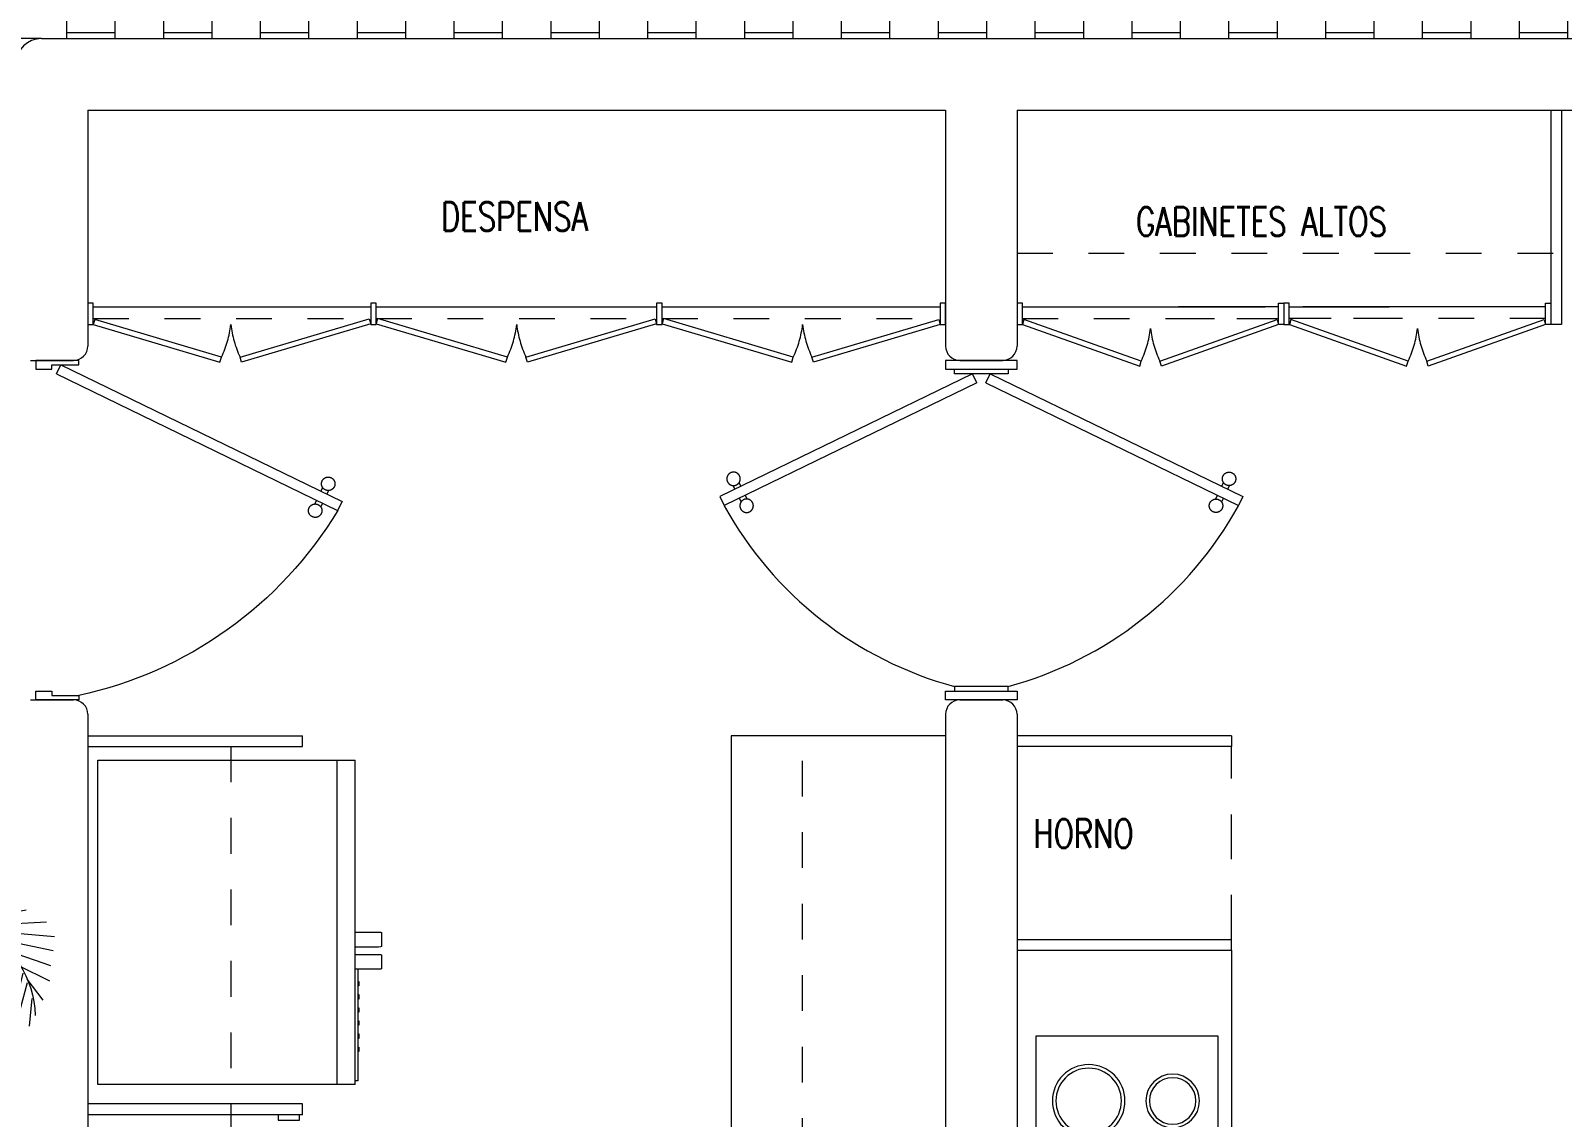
# Model space of a CAD drawing. Header units: metres. Extents: x 8 to 2416, y -346 to 476.
# Drawn here: x 43.992 to 48.277, y 35.936 to 38.976 of the extents above; entities that cross this region are included whole.
import ezdxf

# ---------------------------------------------------------------- set-up
doc = ezdxf.new("R2010")
doc.units = ezdxf.units.M
for name, pattern in [('0', [0]), ('DASHED', [0.75, 0.5, -0.25]), ('DASHED2', [0.375, 0.25, -0.125]), ('HIDDEN2', [0.1875, 0.125, -0.0625])]:
    doc.linetypes.add(name, pattern=pattern)
doc.layers.get('0').update_dxf_attribs({"color": 250, "linetype": '0', "lineweight": 20})
for name, color, linetype, lineweight in [('01_Mobiliario', 19, 'Continuous', 0), ('01a_Mobiliario', 250, 'Continuous', 0), ('A-DOOR', 35, 'Continuous', 5), ('A-EQPM-OVHD', 253, 'DASHED2', 5), ('A-WALL', 250, 'Continuous', 20), ('ARBOLES', 86, 'Continuous', 0), ('baños', 140, 'Continuous', 0), ('MOB FIJOS', 251, 'Continuous', 0), ('MOBILIARIOS', 252, 'Continuous', 0), ('piso', 253, 'Continuous', 0), ('PROYECCION', 9, 'DASHED', 0), ('textos', 7, 'Continuous', 0)]:
    doc.layers.add(name, color=color, linetype=linetype, lineweight=lineweight)
doc.layers.add('hatch piso', color=253, linetype='Continuous', lineweight=0, transparency=0.7)
doc.layers.add('www.dwgautocad.com', color=7, linetype='Continuous')
doc.styles.add('Arch-Dim', font='romans.shx', dxfattribs={"width": 0.75})

# ---------------------------------------------------------------- blocks, each defined once
blk = doc.blocks.new('arbol4')
at = {"layer": 'ARBOLES', "color": 252, "true_color": 0x8da178}
for p, q in [((1294.0803, 72.3164), (1294.0265, 72.3465)), ((1294.0817, 72.3133), (1294.059, 72.3631)), ((1294.1057, 72.2892), (1294.0831, 72.3873)), ((1294.1298, 72.253), (1294.11, 72.3782)), ((1294.151, 72.2182), (1294.1369, 72.3752)), ((1294.4554, 72.2949), (1294.4229, 72.3504)), ((1294.0916, 72.2982), (1293.9954, 72.3254)), ((1294.1666, 72.1926), (1294.1666, 72.3435)), ((1294.1779, 72.1609), (1294.1935, 72.3314)), ((1294.4481, 72.269), (1294.389, 72.3136)), ((1294.4499, 72.2407), (1294.4774, 72.3207)), ((1294.1213, 72.265), (1293.9982, 72.2922)), ((1294.1864, 72.1428), (1294.2133, 72.2937)), ((1294.1977, 72.1186), (1294.2288, 72.2892)), ((1294.4526, 72.254), (1294.3716, 72.2805)), ((1294.4446, 72.2018), (1294.4886, 72.2856)), ((1293.8751, 72.1533), (1293.851, 72.2348)), ((1293.9034, 72.1428), (1293.8694, 72.2318)), ((1293.9373, 72.1246), (1293.8807, 72.2333)), ((1293.9671, 72.1065), (1293.9034, 72.2318)), ((1294.018, 72.0673), (1293.9345, 72.2182)), ((1294.1439, 72.2288), (1294.0208, 72.2575)), ((1294.1609, 72.1971), (1294.0378, 72.2258)), ((1294.2034, 72.0945), (1294.2444, 72.2469)), ((1294.2104, 72.0658), (1294.267, 72.2243)), ((1294.4498, 72.233), (1294.3626, 72.2187)), ((1294.4511, 72.2457), (1294.3698, 72.2491)), ((1294.4389, 72.1719), (1294.4946, 72.2391)), ((1293.8454, 72.1684), (1293.8284, 72.2137)), ((1294.0421, 72.0597), (1293.9812, 72.185)), ((1294.1765, 72.1639), (1294.0604, 72.188)), ((1294.442, 72.1763), (1294.3548, 72.1941)), ((1294.4502, 72.2041), (1294.3575, 72.2074)), ((1294.4248, 72.1187), (1294.5035, 72.1815)), ((1294.4309, 72.1396), (1294.5022, 72.2085)), ((1293.9062, 72.1397), (1293.7788, 72.1096)), ((1293.8553, 72.1609), (1293.7944, 72.1624)), ((1294.0774, 72.0326), (1294.018, 72.1533)), ((1294.1892, 72.1307), (1294.0746, 72.1548)), ((1294.2203, 72.028), (1294.2826, 72.1594)), ((1294.4098, 72.0836), (1294.3234, 72.1353)), ((1294.4132, 72.1033), (1294.3245, 72.1526)), ((1294.4271, 72.1289), (1294.3388, 72.1615)), ((1294.4364, 72.1541), (1294.3517, 72.1699)), ((1294.3822, 72.0356), (1294.5063, 72.1307)), ((1294.4025, 72.0775), (1294.5002, 72.1496)), ((1294.6251, 72.0114), (1294.5939, 72.1397)), ((1294.6378, 72.0386), (1294.6052, 72.1594)), ((1294.6505, 72.0824), (1294.6435, 72.1594)), ((1293.9288, 72.1262), (1293.8114, 72.0628)), ((1293.9586, 72.1111), (1293.8567, 72.0416)), ((1293.9869, 72.096), (1293.9161, 72.0114)), ((1294.1213, 71.9903), (1294.0562, 72.1292)), ((1294.202, 72.096), (1294.0788, 72.1231)), ((1294.1538, 71.9586), (1294.0887, 72.1065)), ((1294.2218, 71.9812), (1294.2968, 72.1231)), ((1294.3527, 71.996), (1294.2816, 72.106)), ((1294.3735, 72.0289), (1294.2987, 72.116)), ((1294.3875, 72.0545), (1294.3099, 72.1283)), ((1294.3606, 72.0007), (1294.4774, 72.0898)), ((1294.6052, 71.9737), (1294.584, 72.1141)), ((1294.0137, 72.0779), (1293.9543, 71.9873)), ((1294.059, 72.0462), (1293.9642, 71.9631)), ((1294.2048, 72.0748), (1294.1001, 72.0794)), ((1294.2161, 72.0341), (1294.1071, 72.0567)), ((1294.185, 71.9254), (1294.1284, 72.0839)), ((1294.1991, 71.9073), (1294.1737, 72.0522)), ((1294.2189, 71.948), (1294.2953, 72.0869)), ((1294.2189, 71.9194), (1294.3067, 72.0643)), ((1294.2905, 71.9368), (1294.2409, 72.0618)), ((1294.3125, 71.9627), (1294.2568, 72.0867)), ((1294.5628, 71.9269), (1294.5628, 72.0643)), ((1294.5869, 71.9526), (1294.5784, 72.0748)), ((1294.6364, 72.028), (1294.6817, 72.0869)), ((1294.2203, 71.9722), (1294.127, 72.022)), ((1294.2175, 71.9163), (1294.1383, 72.0099)), ((1294.2274, 71.8957), (1294.1998, 72.019)), ((1294.2161, 71.8907), (1294.3067, 72.0129)), ((1294.2175, 71.9103), (1294.3038, 72.019)), ((1294.266, 71.913), (1294.2243, 72.0428)), ((1294.3202, 71.9597), (1294.443, 72.0345)), ((1294.5359, 71.8952), (1294.5104, 72.025)), ((1294.5444, 71.9133), (1294.5373, 72.0326)), ((1294.6137, 71.9903), (1294.7001, 72.0326)), ((1293.9784, 71.8514), (1293.9402, 71.9722)), ((1294.0958, 71.9979), (1293.9642, 71.9435)), ((1293.9939, 71.856), (1293.9699, 71.9843)), ((1294.1397, 71.9722), (1293.9854, 71.9254)), ((1294.0137, 71.8605), (1293.9996, 71.9948)), ((1294.0505, 71.8545), (1294.018, 71.9812)), ((1294.1029, 71.868), (1294.0364, 71.9692)), ((1294.2797, 71.9233), (1294.4037, 71.9909)), ((1294.4411, 71.8514), (1294.4553, 71.9692)), ((1294.4609, 71.8605), (1294.4652, 71.9737)), ((1294.4963, 71.8801), (1294.4722, 71.9722)), ((1294.5147, 71.8846), (1294.4864, 71.9752)), ((1294.5203, 71.8967), (1294.4949, 71.9979)), ((1294.5869, 71.9496), (1294.7029, 71.9903)), ((1293.909, 71.8545), (1293.7859, 71.9194)), ((1293.926, 71.862), (1293.8255, 71.939)), ((1293.9345, 71.856), (1293.8765, 71.939)), ((1293.9515, 71.8545), (1293.9048, 71.9556)), ((1294.1793, 71.9284), (1293.9939, 71.9163)), ((1294.1538, 71.8741), (1294.0619, 71.9586)), ((1294.1878, 71.8846), (1294.0972, 71.9526)), ((1294.2133, 71.8862), (1294.1284, 71.9511)), ((1294.2276, 71.8912), (1294.3757, 71.932)), ((1294.2402, 71.8786), (1294.3661, 71.9314)), ((1294.255, 71.904), (1294.3687, 71.949)), ((1294.2699, 71.865), (1294.3675, 71.9375)), ((1294.2996, 71.8605), (1294.3902, 71.9375)), ((1294.3406, 71.8514), (1294.4001, 71.9511)), ((1294.3689, 71.8514), (1294.4142, 71.9435)), ((1294.3916, 71.8439), (1294.4312, 71.9586)), ((1294.4142, 71.8529), (1294.4383, 71.9435)), ((1294.5586, 71.9163), (1294.71, 71.948)), ((1293.8071, 71.8605), (1293.7208, 71.8967)), ((1293.8496, 71.8575), (1293.7562, 71.9073)), ((1294.2005, 71.9028), (1294.0477, 71.8967)), ((1294.1538, 71.8786), (1294.0831, 71.7518)), ((1294.1765, 71.8816), (1294.1241, 71.776)), ((1294.192, 71.8816), (1294.1538, 71.7895)), ((1294.2062, 71.8831), (1294.1751, 71.7941)), ((1294.2133, 71.8801), (1294.2062, 71.6733)), ((1294.2246, 71.8771), (1294.3661, 71.8363)), ((1294.2331, 71.8741), (1294.3137, 71.7639)), ((1294.4963, 71.8786), (1294.6916, 71.868)), ((1294.5203, 71.8922), (1294.7142, 71.9088)), ((1293.7902, 71.8635), (1293.7237, 71.8348)), ((1293.851, 71.859), (1293.7562, 71.8107)), ((1293.8963, 71.856), (1293.7888, 71.7895)), ((1293.9189, 71.8499), (1293.8043, 71.7714)), ((1293.9515, 71.8575), (1293.8284, 71.7563)), ((1293.984, 71.856), (1293.8609, 71.7397)), ((1294.0137, 71.8545), (1293.8991, 71.7367)), ((1294.0477, 71.8545), (1293.943, 71.7397)), ((1294.0788, 71.8605), (1293.9685, 71.7231)), ((1294.0987, 71.859), (1294.0053, 71.7292)), ((1294.1255, 71.8711), (1294.0435, 71.7322)), ((1294.2107, 71.8656), (1294.0938, 71.8105)), ((1294.2101, 71.8611), (1294.2966, 71.7117)), ((1294.2274, 71.8695), (1294.3477, 71.8424)), ((1294.2331, 71.8499), (1294.2359, 71.6386)), ((1294.2387, 71.8439), (1294.3675, 71.8454)), ((1294.2727, 71.862), (1294.3392, 71.7835)), ((1294.2996, 71.856), (1294.3774, 71.7865)), ((1294.3321, 71.8545), (1294.4255, 71.7805)), ((1294.3803, 71.8454), (1294.4821, 71.7729)), ((1294.4114, 71.8529), (1294.526, 71.7895)), ((1294.4425, 71.8545), (1294.5755, 71.8167)), ((1294.4666, 71.865), (1294.635, 71.8348)), ((1294.1856, 71.8034), (1294.0647, 71.7944)), ((1294.1762, 71.7741), (1294.0727, 71.7903)), ((1294.2039, 71.8239), (1294.0782, 71.811)), ((1294.1978, 71.8094), (1294.2781, 71.7003)), ((1294.2642, 71.7956), (1294.2444, 71.5963)), ((1294.2458, 71.8288), (1294.393, 71.8228)), ((1294.2557, 71.8182), (1294.4071, 71.7971)), ((1294.277, 71.7911), (1294.41, 71.7865)), ((1294.1414, 71.7025), (1294.0551, 71.753)), ((1294.1497, 71.7227), (1294.064, 71.7671)), ((1294.1644, 71.7483), (1294.07, 71.78)), ((1294.1703, 71.7505), (1294.208, 71.5753)), ((1294.1814, 71.7811), (1294.2506, 71.6414)), ((1294.2826, 71.776), (1294.2685, 71.551)), ((1294.2939, 71.7699), (1294.4298, 71.7745)), ((1294.3137, 71.7367), (1294.4354, 71.7639)), ((1294.3251, 71.7171), (1294.4439, 71.7473)), ((1294.1091, 71.6503), (1294.0359, 71.7144)), ((1294.1285, 71.6798), (1294.0458, 71.7359)), ((1294.3081, 71.7352), (1294.2968, 71.5163)), ((1294.3307, 71.7035), (1294.3307, 71.5118)), ((1294.3364, 71.7111), (1294.4538, 71.7246)), ((1294.3449, 71.6975), (1294.4637, 71.708)), ((1294.0751, 71.6074), (1294.0068, 71.6755)), ((1294.089, 71.627), (1294.0263, 71.6943)), ((1294.1203, 71.6595), (1294.1249, 71.5053)), ((1294.1438, 71.6991), (1294.1607, 71.5403)), ((1294.3505, 71.6884), (1294.3675, 71.4967)), ((1294.3548, 71.6854), (1294.485, 71.6733)), ((1294.5005, 71.6597), (1294.3703, 71.6688)), ((1294.376, 71.6643), (1294.5274, 71.6341)), ((1294.0638, 71.5967), (1293.9693, 71.6163)), ((1294.0665, 71.607), (1293.9911, 71.6531)), ((1294.0946, 71.6263), (1294.0896, 71.4747)), ((1294.3831, 71.6477), (1294.4213, 71.4695)), ((1294.3916, 71.6431), (1294.543, 71.6175)), ((1294.4128, 71.6265), (1294.5543, 71.6009)), ((1294.0536, 71.5843), (1293.929, 71.591)), ((1294.066, 71.5919), (1294.044, 71.441)), ((1294.4199, 71.6114), (1294.4751, 71.462)), ((1294.434, 71.6054), (1294.5798, 71.5827)), ((1294.4567, 71.5843), (1294.5897, 71.5631)), ((1294.4637, 71.5767), (1294.5246, 71.4892)), ((1294.0168, 71.5525), (1293.8827, 71.53)), ((1294.0391, 71.5709), (1293.9107, 71.5599)), ((1293.998, 71.5396), (1293.9678, 71.4476)), ((1294.0359, 71.5683), (1294.0074, 71.4335)), ((1294.4963, 71.5601), (1294.5911, 71.5435)), ((1294.5119, 71.5495), (1294.5486, 71.4967)), ((1294.5288, 71.5375), (1294.5769, 71.5284))]:
    blk.add_line(p, q, dxfattribs=at)
blk.add_circle((1294.2168, 71.886), 0.0272, dxfattribs=at)
for centre, radius, start, end in [((1293.7028, 71.9589), 0.5191, 351.935, 49.7903), ((1294.0057, 72.282), 0.4487, 298.0575, 7.0723), ((1293.5024, 71.3319), 0.9041, 37.8019, 70.1579), ((1294.3655, 72.1407), 0.2949, 239.7144, 357.8335), ((1293.9421, 73.0073), 1.1544, 258.4255, 283.7644), ((1293.602, 72.0232), 0.6299, 299.7081, 347.4206), ((1295.0272, 72.287), 0.9041, 206.3271, 238.6831)]:
    blk.add_arc(centre, radius, start, end, dxfattribs=at)
blk = doc.blocks.new('puerta 1.00')
at = {"layer": 'A-DOOR'}
for p, q in [((-0.15, -0.0125), (-0.9369, -0.3949)), ((-0.1376, -0.038), (-0.9245, -0.4204)), ((-0.1376, -0.038), (-0.15, -0.0125)), ((-0.8946, -0.3743), (-0.8996, -0.3641)), ((-0.8777, -0.3661), (-0.8826, -0.3559)), ((-0.9369, -0.3949), (-0.9245, -0.4204)), ((-0.8822, -0.3998), (-0.8772, -0.4101)), ((-0.8653, -0.3916), (-0.8603, -0.4018))]:
    blk.add_line(p, q, dxfattribs=at)
for points in [[(-0.08, 0), (-0.08, -0.025), (-0.125, -0.025), (-0.125, -0.0125), (-0.2, -0.0125), (-0.2, 0), (-0.08, 0)], [(-0.08, -0.95), (-0.08, -0.925), (-0.125, -0.925), (-0.125, -0.9375), (-0.2, -0.9375), (-0.2, -0.95), (-0.08, -0.95)]]:
    blk.add_lwpolyline(points, dxfattribs=at)
blk.add_arc((0.0366, 0.1602), 1.1229, 211.1336, 257.8343, dxfattribs=at)
for points in [[(-0.8982, -0.3642), (-0.9033, -0.3642), (-0.912, -0.3591), (-0.917, -0.3504), (-0.917, -0.3403), (-0.912, -0.3316), (-0.9033, -0.3265), (-0.8932, -0.3265), (-0.8844, -0.3316), (-0.8794, -0.3403), (-0.8794, -0.3504), (-0.8844, -0.3591), (-0.8932, -0.3642), (-0.8982, -0.3642)], [(-0.8617, -0.4394), (-0.8667, -0.4394), (-0.8754, -0.4344), (-0.8805, -0.4256), (-0.8805, -0.4156), (-0.8754, -0.4068), (-0.8667, -0.4018), (-0.8566, -0.4018), (-0.8479, -0.4068), (-0.8428, -0.4156), (-0.8428, -0.4257), (-0.8479, -0.4344), (-0.8566, -0.4394), (-0.8617, -0.4394)]]:
    blk.add_open_spline(points, degree=2, dxfattribs=at)
blk = doc.blocks.new('A$C0952172f')
at = {"layer": 'A-DOOR'}
for p, q in [((0.569, 1.4639), (0.5435, 1.4515)), ((0.9125, 0.7569), (0.569, 1.4639)), ((0.887, 0.7445), (0.5435, 1.4515)), ((0.5895, 1.4216), (0.5997, 1.4265)), ((0.564, 1.4092), (0.5538, 1.4042)), ((0.5723, 1.3923), (0.562, 1.3873)), ((0.5977, 1.4046), (0.608, 1.4096)), ((0.887, 0.7445), (0.9125, 0.7569)), ((0.887, 0.7193), (0.5435, 0.0124)), ((0.9125, 0.707), (0.569, 0)), ((0.887, 0.7193), (0.9125, 0.707)), ((0.564, 0.0547), (0.5538, 0.0597)), ((0.5723, 0.0716), (0.562, 0.0766)), ((0.5977, 0.0592), (0.608, 0.0543)), ((0.569, 0), (0.5435, 0.0124)), ((0.5895, 0.0423), (0.5997, 0.0374))]:
    blk.add_line(p, q, dxfattribs=at)
for points in [[(0, 0.8319), (0.025, 0.8319), (0.025, 0.6319), (0, 0.6319)], [(0.95, 0.8319), (0.925, 0.8319), (0.925, 0.6319), (0.95, 0.6319)], [(0.0375, 0.8069), (0.025, 0.8069), (0.025, 0.6569), (0.0375, 0.6569)], [(0.9125, 0.8069), (0.925, 0.8069), (0.925, 0.6569), (0.9125, 0.6569)]]:
    blk.add_lwpolyline(points, close=True, dxfattribs=at)
for centre, start, end in [((1.0509, 0.5323), 118.902, 164.8359), ((1.0509, 0.9316), 195.1641, 241.098)]:
    blk.add_arc(centre, 1.05, start, end, dxfattribs=at)
for points in [[(0.5997, 1.4252), (0.5997, 1.4303), (0.6047, 1.439), (0.6135, 1.444), (0.6236, 1.444), (0.6323, 1.439), (0.6373, 1.4302), (0.6373, 1.4202), (0.6323, 1.4114), (0.6236, 1.4064), (0.6135, 1.4064), (0.6047, 1.4114), (0.5997, 1.4202), (0.5997, 1.4252)], [(0.5244, 1.3886), (0.5244, 1.3937), (0.5295, 1.4024), (0.5382, 1.4075), (0.5483, 1.4074), (0.557, 1.4024), (0.5621, 1.3937), (0.5621, 1.3836), (0.557, 1.3748), (0.5483, 1.3698), (0.5382, 1.3698), (0.5295, 1.3749), (0.5244, 1.3836), (0.5244, 1.3886)], [(0.5244, 0.0753), (0.5244, 0.0702), (0.5295, 0.0615), (0.5382, 0.0564), (0.5483, 0.0564), (0.557, 0.0615), (0.5621, 0.0702), (0.5621, 0.0803), (0.557, 0.089), (0.5483, 0.0941), (0.5382, 0.0941), (0.5295, 0.089), (0.5244, 0.0803), (0.5244, 0.0753)], [(0.5997, 0.0387), (0.5997, 0.0336), (0.6047, 0.0249), (0.6135, 0.0199), (0.6236, 0.0199), (0.6323, 0.0249), (0.6373, 0.0337), (0.6373, 0.0437), (0.6323, 0.0525), (0.6236, 0.0575), (0.6135, 0.0575), (0.6047, 0.0525), (0.5997, 0.0437), (0.5997, 0.0387)]]:
    blk.add_open_spline(points, degree=2, dxfattribs=at)
blk = doc.blocks.new('A$C900cbe0a')
at = {"layer": 'MOB FIJOS', "extrusion": (0, 0, -1), "elevation": -0.9042}
blk.add_lwpolyline([(-0.51, 0.92), (0, 0.92), (0, 0), (-0.51, 0)], close=True, dxfattribs=at)
at = {"layer": 'MOB FIJOS', "extrusion": (0, 0, -1)}
for centre, radius in [((-0.1475, 0.7384, -0.9042), 0.1016), ((-0.1475, 0.7384, -0.9042), 0.0916), ((-0.3825, 0.7384, -0.9042), 0.075), ((-0.3825, 0.7384, -0.9042), 0.065), ((-0.255, 0.46, -0.9042), 0.1143), ((-0.255, 0.46, -0.9042), 0.1043), ((-0.3625, 0.1816, -0.9042), 0.1016), ((-0.3625, 0.1816, -0.9042), 0.0916), ((-0.1275, 0.1816, -0.9042), 0.075), ((-0.1275, 0.1816, -0.9042), 0.065)]:
    blk.add_circle(centre, radius, dxfattribs=at)
blk = doc.blocks.new('PL BASE 1N NASAS 09')
at = {"layer": '01_Mobiliario', "transparency": 33554684}
for p, q in [((-103.0311, -51.1997), (-103.0311, -51.2297)), ((-103.6311, -51.7697), (-103.0311, -51.7697))]:
    blk.add_line(p, q, dxfattribs=at)
at = {"layer": '01_Mobiliario', "ltscale": 0.005, "transparency": 33554684}
blk.add_line((-103.0311, -51.7997), (-103.0311, -54.4497), dxfattribs=at)
at = {"layer": '01_Mobiliario', "transparency": 33554684}
for points in [[(-103.0311, -51.1997), (-103.6311, -51.1997)], [(-103.0311, -51.2297), (-103.6311, -51.2297)], [(-103.6311, -51.7997), (-103.0311, -51.7997), (-103.0311, -51.7697)]]:
    blk.add_lwpolyline(points, dxfattribs=at)
at = {"layer": '01a_Mobiliario', "transparency": 33554684}
for p, q in [((-106.2311, -51.1997), (-105.6306, -51.1997)), ((-105.6306, -51.2297), (-105.6306, -51.1997)), ((-104.4311, -51.1997), (-104.4311, -52.3697)), ((-103.8311, -51.1997), (-104.4311, -51.1997)), ((-106.2311, -51.2297), (-105.6306, -51.2297)), ((-105.6306, -52.2298), (-106.2307, -52.2298)), ((-105.6306, -52.2598), (-105.6306, -52.2298)), ((-105.6306, -52.2598), (-106.2307, -52.2598))]:
    blk.add_line(p, q, dxfattribs=at)
at = {"layer": 'A-EQPM-OVHD', "linetype": 'HIDDEN2'}
blk.add_line((-103.0311, -51.7697), (-103.0311, -51.2297), dxfattribs=at)
at = {"layer": 'A-WALL'}
for p, q in [((-106.3611, -49.2497), (-100.0011, -49.2497)), ((-106.2311, -49.4497), (-106.2311, -50.1097)), ((-106.2311, -49.4497), (-103.8311, -49.4497)), ((-103.8311, -49.4497), (-103.8311, -50.1097)), ((-103.6311, -49.4497), (-103.6311, -50.1097)), ((-103.6311, -49.4497), (-99.231, -49.4497)), ((-106.3911, -50.1497), (-106.2711, -50.1497)), ((-103.7911, -50.1497), (-103.6711, -50.1497)), ((-106.3911, -51.0997), (-106.2711, -51.0997)), ((-103.7911, -51.0997), (-103.6711, -51.0997)), ((-106.2311, -51.1397), (-106.2311, -53.4097)), ((-103.8311, -51.1397), (-103.8311, -54.9197)), ((-103.6311, -51.1397), (-103.6311, -54.9197))]:
    blk.add_line(p, q, dxfattribs=at)
for centre, radius, start, end in [((-106.3611, -49.3197), 0.07, 90, 180), ((-106.2711, -50.1097), 0.04, 270, 0), ((-103.7911, -50.1097), 0.04, 180, 270), ((-103.6711, -50.1097), 0.04, 270, 0), ((-106.2711, -51.1397), 0.04, 0, 90), ((-103.7911, -51.1397), 0.04, 90, 180), ((-103.6711, -51.1397), 0.04, 0, 90)]:
    blk.add_arc(centre, radius, start, end, dxfattribs=at)
at = {"layer": 'MOB FIJOS'}
for p, q in [((-102.1372, -49.4497), (-102.1372, -50.0497)), ((-102.1072, -49.4497), (-102.1072, -50.0497))]:
    blk.add_line(p, q, dxfattribs=at)
at = {"layer": 'MOB FIJOS', "ltscale": 0.01}
blk.add_line((-102.1072, -50.0497), (-102.1372, -50.0497), dxfattribs=at)
at = {"layer": 'MOB FIJOS'}
for points in [[(-106.2161, -49.9897), (-106.2311, -49.9897), (-106.2311, -50.0497), (-106.2161, -50.0497)], [(-105.4244, -49.9897), (-105.4394, -49.9897), (-105.4394, -50.0497), (-105.4244, -50.0497)], [(-104.6244, -49.9897), (-104.6394, -49.9897), (-104.6394, -50.0497), (-104.6244, -50.0497)], [(-103.8311, -49.9897), (-103.8461, -49.9897), (-103.8461, -50.0497), (-103.8311, -50.0497)], [(-103.6161, -49.9897), (-103.6311, -49.9897), (-103.6311, -50.0497), (-103.6161, -50.0497)], [(-102.8992, -49.9897), (-102.8842, -49.9897), (-102.8842, -50.0497), (-102.8992, -50.0497)], [(-102.8692, -49.9897), (-102.8842, -49.9897), (-102.8842, -50.0497), (-102.8692, -50.0497)], [(-102.1522, -49.9897), (-102.1372, -49.9897), (-102.1372, -50.0497), (-102.1522, -50.0497)], [(-106.2118, -50.0353), (-106.2161, -50.0497), (-105.8614, -50.1549), (-105.8571, -50.1406)], [(-105.4437, -50.0335), (-105.4395, -50.0479), (-105.8008, -50.1549), (-105.8051, -50.1406)], [(-105.4201, -50.0329), (-105.4243, -50.0473), (-105.0614, -50.1549), (-105.0571, -50.1406)], [(-104.6437, -50.0334), (-104.6394, -50.0478), (-105.0008, -50.1549), (-105.0051, -50.1406)], [(-104.6199, -50.0329), (-104.6242, -50.0473), (-104.2614, -50.1549), (-104.2571, -50.1406)], [(-103.8503, -50.0353), (-103.8461, -50.0497), (-104.2008, -50.1549), (-104.2051, -50.1406)], [(-103.6117, -50.0353), (-103.616, -50.0497), (-103.2879, -50.1661), (-103.2837, -50.1517)], [(-102.9035, -50.0353), (-102.8993, -50.0497), (-103.2273, -50.1661), (-103.2316, -50.1517)], [(-102.8648, -50.0353), (-102.8691, -50.0497), (-102.541, -50.1661), (-102.5367, -50.1517)], [(-102.1566, -50.0353), (-102.1523, -50.0497), (-102.4804, -50.1661), (-102.4847, -50.1517)], [(-105.6987, -52.2598), (-105.6987, -52.2748), (-105.6387, -52.2748), (-105.6387, -52.2598)]]:
    blk.add_lwpolyline(points, close=True, dxfattribs=at)
at = {"layer": 'piso'}
for p, q in [((-106.3611, -49.2497), (-111.8711, -49.2497)), ((-106.2161, -49.9997), (-105.4394, -49.9997)), ((-105.4244, -49.9997), (-104.6394, -49.9997)), ((-104.6244, -49.9997), (-103.8461, -49.9997)), ((-103.6161, -49.9997), (-102.9372, -49.9997)), ((-102.8992, -49.9997), (-103.1789, -49.9997)), ((-102.8692, -49.9997), (-102.5894, -49.9997)), ((-102.1522, -49.9997), (-102.8311, -49.9997))]:
    blk.add_line(p, q, dxfattribs=at)
at = {"layer": 'PROYECCION', "color": 252, "linetype": 'DASHED', "ltscale": 0.1}
for p, q in [((-103.6311, -49.8497), (-99.2323, -49.8497)), ((-106.2161, -50.0331), (-105.4394, -50.0331)), ((-105.4244, -50.0331), (-104.6394, -50.0331)), ((-104.6244, -50.0331), (-103.8461, -50.0331)), ((-103.6161, -50.0331), (-102.8864, -50.0331)), ((-103.1789, -50.0331), (-102.8992, -50.0331)), ((-102.1522, -50.0331), (-102.8819, -50.0331)), ((-102.5894, -50.0331), (-102.8692, -50.0331)), ((-104.2311, -52.3697), (-104.2311, -51.1997)), ((-105.8307, -51.2297), (-105.8307, -53.3697))]:
    blk.add_line(p, q, dxfattribs=at)
for centre, start, end in [((-106.1217, -50.0156), 334.7316, 353.3114), ((-105.5404, -50.0156), 186.6886, 205.2684), ((-105.3217, -50.0156), 334.7316, 353.3114), ((-104.7404, -50.0156), 186.6886, 205.2684), ((-104.5217, -50.0156), 334.7316, 353.3114), ((-103.9404, -50.0156), 186.6886, 205.2684), ((-103.5483, -50.0267), 334.7316, 353.3114), ((-102.9669, -50.0267), 186.6886, 205.2684), ((-102.8014, -50.0267), 334.7316, 353.3114), ((-102.22, -50.0267), 186.6886, 205.2684)]:
    blk.add_arc(centre, 0.2927, start, end, dxfattribs=at)
at = {"color": 1, "rotation": 90}
blk.add_blockref('A$C0952172f', (-102.9991, -51.0997), dxfattribs=at)
at = {"layer": 'A-DOOR', "xscale": -1}
blk.add_blockref('puerta 1.00', (-106.4565, -50.1497), dxfattribs=at)
at = {"layer": 'MOB FIJOS'}
blk.add_blockref('A$C900cbe0a', (-103.5781, -52.9597, -0.9042), dxfattribs=at)
at = {"layer": 'textos', "insert": (-105.2428, -49.7874), "char_height": 0.08, "attachment_point": 7, "style": 'Arch-Dim'}
blk.add_mtext_dynamic_manual_height_columns('DESPENSA', width=1.167714, gutter_width=1, heights=[0], dxfattribs=at)
at = {"layer": 'textos', "char_height": 0.08, "width": 26.65337, "attachment_point": 1, "style": 'Arch-Dim'}
for s, insert in [('\\pxt5.9124,29;GABINETES ALTOS', (-103.2984, -49.7217)), ('    {\\H1.3313x; }HORNO', (-103.8045, -51.4334))]:
    blk.add_mtext(s, dxfattribs=dict(at, insert=insert))
blk = doc.blocks.new('refrigerador 23 planta')
at = {"layer": 'www.dwgautocad.com', "color": 0, "linetype": 'Continuous', "lineweight": 0}
for p, q in [((8.8232, 1.2223), (8.8232, 1.9423)), ((8.8232, 1.9423), (9.7312, 1.9423)), ((9.7312, 1.9423), (9.7312, 1.2223)), ((9.7312, 1.2736), (8.8232, 1.2736)), ((8.8232, 1.2223), (9.7312, 1.2223)), ((8.8336, 1.2153), (8.8336, 1.2223)), ((9.1458, 1.2153), (8.8336, 1.2153)), ((8.916, 1.2128), (8.916, 1.2153)), ((8.9283, 1.2128), (8.916, 1.2128)), ((8.9283, 1.2153), (8.9283, 1.2128)), ((8.9527, 1.2128), (8.9527, 1.2153)), ((8.9649, 1.2128), (8.9527, 1.2128)), ((8.9649, 1.2153), (8.9649, 1.2128)), ((8.9894, 1.2128), (8.9894, 1.2153)), ((9.0016, 1.2128), (8.9894, 1.2128)), ((9.0016, 1.2153), (9.0016, 1.2128)), ((9.0261, 1.2128), (9.0261, 1.2153)), ((9.0383, 1.2128), (9.0261, 1.2128)), ((9.0383, 1.2153), (9.0383, 1.2128)), ((9.0628, 1.2128), (9.0628, 1.2153)), ((9.075, 1.2128), (9.0628, 1.2128)), ((9.075, 1.2153), (9.075, 1.2128)), ((9.0994, 1.2128), (9.0994, 1.2153)), ((9.1117, 1.2128), (9.0994, 1.2128)), ((9.1117, 1.2153), (9.1117, 1.2128)), ((9.1458, 1.1595), (9.1458, 1.2223)), ((9.1877, 1.2223), (9.1877, 1.201)), ((9.1877, 1.201), (9.1877, 1.1938)), ((9.2082, 1.1621), (9.2082, 1.2223)), ((9.2501, 1.2223), (9.2501, 1.1573)), ((9.1458, 1.1573), (9.1458, 1.1595)), ((9.1461, 1.1519), (9.1458, 1.1573)), ((9.1877, 1.1573), (9.1874, 1.1519)), ((9.1877, 1.1938), (9.1877, 1.1573)), ((9.2082, 1.1595), (9.2082, 1.1621)), ((9.2082, 1.1573), (9.2082, 1.1595)), ((9.2085, 1.1519), (9.2082, 1.1573)), ((9.2501, 1.1573), (9.2498, 1.1519)), ((9.147, 1.1491), (9.1461, 1.1519)), ((9.1865, 1.1491), (9.147, 1.1491)), ((9.1874, 1.1519), (9.1865, 1.1491)), ((9.2094, 1.1491), (9.2085, 1.1519)), ((9.2489, 1.1491), (9.2094, 1.1491)), ((9.2498, 1.1519), (9.2489, 1.1491))]:
    blk.add_line(p, q, dxfattribs=at)
blk = doc.blocks.new('PL MUEBLES 1N NASAS 09')
at = {"layer": 'hatch piso'}
h = blk.add_hatch(dxfattribs=at)
h.set_pattern_fill('AR-BRSTD', color=256, scale=0.002, angle=-90)
h.set_pattern_definition([(270, (-8.74588, 232.01007), (0.1354836, -2e-17), []), (0, (-8.74588, 232.01007), (0.1354836, 0.2032), [0.1354836, -0.1354836])])
edge = h.paths.add_edge_path()
edge.add_line((62.3305, 47.1481), (63.2305, 47.1481))
edge.add_line((63.2305, 47.1481), (63.2305, 48.4481))
edge.add_line((63.2305, 48.4481), (56.5331, 48.4481))
edge.add_line((56.5331, 48.4481), (56.5331, 48.2731))
edge.add_line((56.5331, 48.2731), (56.3831, 48.2731))
edge.add_line((56.3831, 48.2731), (56.3831, 48.4536))
edge.add_line((56.3831, 48.4536), (54.5879, 48.4536))
edge.add_line((54.5879, 48.4536), (54.5879, 46.9481))
edge.add_line((54.5879, 46.9481), (55.8257, 46.9481))
edge.add_arc((55.8755, 46.9973), 0.07, 180, 224.6727, ccw=False)
edge.add_line((55.8055, 46.9973), (55.8055, 47.1073))
edge.add_arc((55.8755, 47.1073), 0.07, 90, 180, ccw=False)
edge.add_line((55.8755, 47.1773), (55.9855, 47.1773))
edge.add_arc((55.9855, 47.1073), 0.07, 0, 90, ccw=False)
edge.add_line((56.0555, 47.1073), (56.0555, 46.9973))
edge.add_arc((55.9855, 46.9973), 0.07, -44.6727, 0, ccw=False)
edge.add_line((56.0353, 46.9481), (59.0257, 46.9481))
edge.add_arc((59.0755, 46.9973), 0.07, 180, 224.6728, ccw=False)
edge.add_line((59.0055, 46.9973), (59.0055, 47.1073))
edge.add_arc((59.0755, 47.1073), 0.07, 90, 180, ccw=False)
edge.add_line((59.0755, 47.1773), (59.1855, 47.1773))
edge.add_arc((59.1855, 47.1073), 0.07, 0, 90, ccw=False)
edge.add_line((59.2555, 47.1073), (59.2555, 46.9973))
edge.add_arc((59.1855, 46.9973), 0.07, -90, 0, ccw=False)
edge.add_line((59.1855, 46.9273), (59.0755, 46.9273))
edge.add_arc((59.0755, 46.9973), 0.07, 229.9948, 270, ccw=False)
edge.add_line((59.0305, 46.9437), (59.0305, 44.972))
edge.add_arc((59.0755, 44.9184), 0.07, 90, 130.0052, ccw=False)
edge.add_line((59.0755, 44.9884), (59.1855, 44.9884))
edge.add_arc((59.1855, 44.9184), 0.07, 0, 90, ccw=False)
edge.add_line((59.2555, 44.9184), (59.2555, 44.8084))
edge.add_arc((59.1855, 44.8084), 0.07, -90, 0, ccw=False)
edge.add_line((59.1855, 44.7384), (59.0755, 44.7384))
edge.add_arc((59.0755, 44.8084), 0.07, 229.9948, 270, ccw=False)
edge.add_line((59.0305, 44.7548), (59.0305, 41.172))
edge.add_arc((59.0755, 41.1184), 0.07, 90, 130.0052, ccw=False)
edge.add_line((59.0755, 41.1884), (59.1855, 41.1884))
edge.add_arc((59.1855, 41.1184), 0.07, 0, 90, ccw=False)
edge.add_line((59.2555, 41.1184), (59.2555, 41.0084))
edge.add_arc((59.1855, 41.0084), 0.07, -90, 0, ccw=False)
edge.add_line((59.1855, 40.9384), (59.0755, 40.9384))
edge.add_arc((59.0755, 41.0084), 0.07, 180, 270, ccw=False)
edge.add_line((59.0055, 41.0084), (59.0055, 41.1184))
edge.add_arc((59.0755, 41.1184), 0.07, 149.8481, 180, ccw=False)
edge.add_line((59.0149, 41.1535), (56.0391, 41.1535))
edge.add_arc((55.9855, 41.1085), 0.07, 0, 40.0052, ccw=False)
edge.add_line((56.0555, 41.1085), (56.0555, 40.9985))
edge.add_arc((55.9855, 40.9985), 0.07, -90, 0, ccw=False)
edge.add_line((55.9855, 40.9285), (55.8755, 40.9285))
edge.add_arc((55.8755, 40.9985), 0.07, 180, 270, ccw=False)
edge.add_line((55.8055, 40.9985), (55.8055, 41.1085))
edge.add_arc((55.8755, 41.1085), 0.07, 139.9948, 180, ccw=False)
edge.add_line((55.8219, 41.1535), (50.4363, 41.1535))
edge.add_arc((50.3827, 41.1085), 0.07, 0, 40.0052, ccw=False)
edge.add_line((50.4527, 41.1085), (50.4527, 40.9985))
edge.add_arc((50.3827, 40.9985), 0.07, -90, 0, ccw=False)
edge.add_line((50.3827, 40.9285), (50.2727, 40.9285))
edge.add_arc((50.2727, 40.9985), 0.07, 180, 270, ccw=False)
edge.add_line((50.2027, 40.9985), (50.2027, 41.1085))
edge.add_arc((50.2727, 41.1085), 0.07, 139.9948, 180, ccw=False)
edge.add_line((50.2191, 41.1535), (46.4305, 41.1535))
edge.add_line((46.4305, 41.1535), (46.4305, 40.9535))
edge.add_line((46.4305, 40.9535), (44.3305, 40.9535))
edge.add_line((44.3305, 40.9535), (44.3305, 39.3536))
edge.add_line((44.3305, 39.3536), (47.8305, 39.3536))
edge.add_line((47.8305, 39.3536), (47.8305, 38.9536))
edge.add_line((47.8305, 38.9536), (62.3305, 38.9536))
edge.add_line((62.3305, 38.9536), (62.3305, 47.1481))
at = {"layer": 'baños'}
blk.add_blockref('PL BASE 1N NASAS 09', (162.2615, 88.2033), dxfattribs=at)
at = {"layer": 'MOBILIARIOS', "rotation": 90.00000000000001}
blk.add_blockref('refrigerador 23 planta', (58.0012, 27.2043), dxfattribs=at)

msp = doc.modelspace()

# ---------------------------------------------------------------- block references
msp.add_blockref('PL MUEBLES 1N NASAS 09', (-11.8789, 0))
at = {"layer": 'ARBOLES', "xscale": -1, "rotation": 180}
msp.add_blockref('arbol4', (-1250.6558, 108.3509), dxfattribs=at)

doc.saveas('drawing.dxf')
